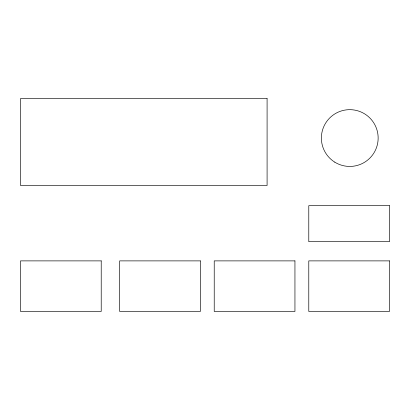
<?xml version="1.0" encoding="UTF-8"?>
<svg xmlns="http://www.w3.org/2000/svg" width="410" height="410" viewBox="0 0 410 410"><rect width="100%" height="100%" fill="white"/><g stroke="black" fill="none" stroke-linecap="round" stroke-linejoin="round"><path stroke-width="0.61" d="M267.089 98.559L20.5 98.559L20.5 185.484L267.089 185.484L267.089 98.559M389.5 205.671L308.781 205.671L308.781 241.685L389.5 241.685L389.5 205.671M101.219 260.883L20.5 260.883L20.5 311.441L101.219 311.441L101.219 260.883M200.387 260.883L119.669 260.883L119.669 311.441L200.387 311.441L200.387 260.883M294.944 260.883L214.225 260.883L214.225 311.441L294.944 311.441L294.944 260.883M389.5 260.883L308.781 260.883L308.781 311.441L389.5 311.441L389.5 260.883M334.806 162.17A28.382 28.382 0 0 0 378.138 138.944A28.382 28.382 0 0 0 336.359 113.032A28.382 28.382 0 0 0 334.806 162.17"/></g></svg>
